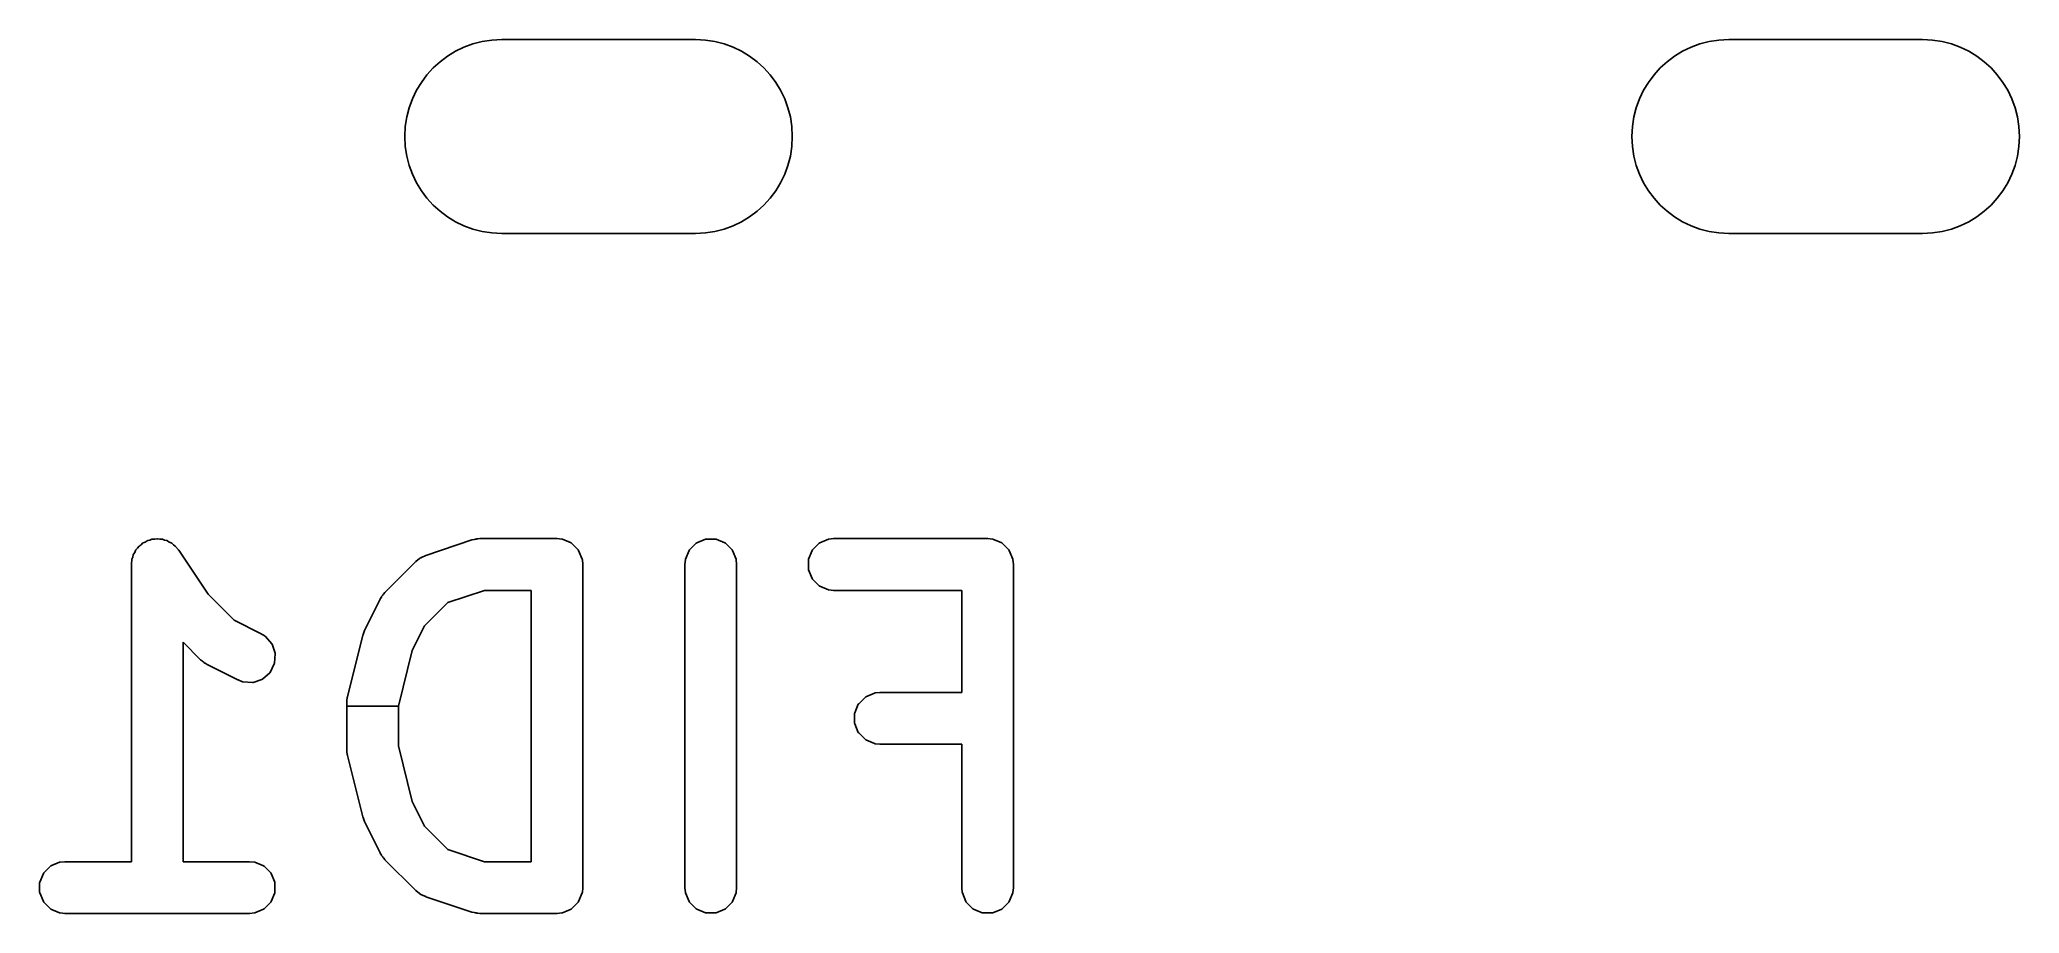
# Model space of a CAD drawing. Header units: millimetres. Extents: x 130.5 to 158.2, y -102.1 to -92.9.
# Drawn here: x 130.47 to 136.6, y -95.58 to -92.88 of the extents above; entities outside this region: 8.
import ezdxf

# ---------------------------------------------------------------- set-up
doc = ezdxf.new("R2010")
doc.units = ezdxf.units.MM
doc.layers.add('B.Silkscreen', color=31, linetype='CONTINUOUS', true_color=0xe8b2a7)

msp = doc.modelspace()

# ---------------------------------------------------------------- linework, layer by layer
at = {"layer": 'B.Silkscreen', "linetype": 'CONTINUOUS'}
for p, q in [((132.5, -92.88), (131.9, -92.88)), ((136.3, -92.88), (135.7, -92.88)), ((131.9, -93.48), (132.5, -93.48)), ((135.7, -93.48), (136.3, -93.48)), ((130.757808, -94.481863), (130.759169, -94.475065)), ((130.759169, -94.475065), (130.759917, -94.473264)), ((130.759917, -94.473264), (130.763731, -94.467566)), ((130.763731, -94.467566), (130.766354, -94.461237)), ((130.766354, -94.461237), (130.767437, -94.459616)), ((130.767437, -94.459616), (130.77234, -94.454711)), ((130.77234, -94.454711), (130.776201, -94.448948)), ((130.776201, -94.448948), (130.777581, -94.447571)), ((130.777581, -94.447571), (130.783284, -94.443768)), ((130.783284, -94.443768), (130.78813, -94.438923)), ((130.78813, -94.438923), (130.789751, -94.43784)), ((130.789751, -94.43784), (130.79616, -94.435184)), ((130.79616, -94.435184), (130.801931, -94.431338)), ((130.801931, -94.431338), (130.803734, -94.430593)), ((130.803734, -94.430593), (130.810458, -94.429262)), ((130.810458, -94.429262), (130.816788, -94.426641)), ((130.816788, -94.426641), (130.818701, -94.42626)), ((130.818701, -94.42626), (130.825638, -94.42626)), ((130.825638, -94.42626), (130.832442, -94.424914)), ((130.832442, -94.424914), (130.834393, -94.424916)), ((130.834393, -94.424916), (130.841113, -94.42626)), ((130.841113, -94.42626), (130.847965, -94.42626)), ((130.847965, -94.42626), (130.849878, -94.42664)), ((130.849878, -94.42664), (130.856287, -94.429294)), ((130.856287, -94.429294), (130.863087, -94.430655)), ((130.863087, -94.430655), (130.864888, -94.431403)), ((130.864888, -94.431403), (130.870584, -94.435217)), ((130.870584, -94.435217), (130.876915, -94.43784)), ((130.876915, -94.43784), (130.878537, -94.438923)), ((130.878537, -94.438923), (130.883444, -94.44383)), ((130.883444, -94.44383), (130.889203, -94.447687)), ((130.889203, -94.447687), (130.890289, -94.448673)), ((130.890289, -94.448673), (130.899509, -94.459931)), ((130.899509, -94.459931), (130.899463, -94.459968)), ((130.899463, -94.459968), (130.899525, -94.460061)), ((130.899525, -94.460061), (130.89958, -94.460017)), ((130.89958, -94.460017), (130.899615, -94.46006)), ((130.899615, -94.46006), (130.899897, -94.460443)), ((130.899897, -94.460443), (130.990737, -94.596704)), ((131.651295, -94.482715), (131.664721, -94.476721)), ((131.664721, -94.476721), (131.665178, -94.476544)), ((131.665178, -94.476544), (131.808034, -94.428925)), ((131.808034, -94.428925), (131.808506, -94.428793)), ((131.808506, -94.428793), (131.815343, -94.427237)), ((131.815343, -94.427237), (131.816788, -94.42664)), ((131.816788, -94.42664), (131.81821, -94.426284)), ((131.81821, -94.426284), (131.820552, -94.426052)), ((131.820552, -94.426052), (131.822845, -94.425532)), ((131.822845, -94.425532), (131.824306, -94.425421)), ((131.824306, -94.425421), (131.825854, -94.42553)), ((131.825854, -94.42553), (131.832843, -94.424843)), ((131.832843, -94.424843), (131.833333, -94.424819)), ((131.833333, -94.424819), (132.071428, -94.424819)), ((132.071428, -94.424819), (132.071918, -94.424843)), ((132.071918, -94.424843), (132.08655, -94.426284)), ((132.08655, -94.426284), (132.087973, -94.426641)), ((132.087973, -94.426641), (132.115009, -94.43784)), ((132.115009, -94.43784), (132.116632, -94.438923)), ((132.116632, -94.438923), (132.137324, -94.459615)), ((132.137324, -94.459615), (132.138407, -94.461238)), ((132.138407, -94.461238), (132.149606, -94.488274)), ((132.46944, -94.488274), (132.480639, -94.461238)), ((132.480639, -94.461238), (132.481722, -94.459615)), ((132.481722, -94.459615), (132.502414, -94.438923)), ((132.502414, -94.438923), (132.504037, -94.43784)), ((132.504037, -94.43784), (132.531073, -94.426641)), ((132.531073, -94.426641), (132.532986, -94.42626)), ((132.532986, -94.42626), (132.56225, -94.42626)), ((132.56225, -94.42626), (132.564163, -94.426641)), ((132.564163, -94.426641), (132.591199, -94.43784)), ((132.591199, -94.43784), (132.592822, -94.438923)), ((132.592822, -94.438923), (132.613514, -94.459615)), ((132.613514, -94.459615), (132.614597, -94.461238)), ((132.614597, -94.461238), (132.625796, -94.488274)), ((132.850393, -94.488274), (132.861592, -94.461238)), ((132.861592, -94.461238), (132.862675, -94.459615)), ((132.862675, -94.459615), (132.883367, -94.438923)), ((132.883367, -94.438923), (132.88499, -94.43784)), ((132.88499, -94.43784), (132.912026, -94.426641)), ((132.912026, -94.426641), (132.913449, -94.426284)), ((132.913449, -94.426284), (132.928081, -94.424843)), ((132.928081, -94.424843), (132.928571, -94.424819)), ((132.928571, -94.424819), (133.404761, -94.424819)), ((133.404761, -94.424819), (133.405251, -94.424843)), ((133.405251, -94.424843), (133.419883, -94.426284)), ((133.419883, -94.426284), (133.421306, -94.426641)), ((133.421306, -94.426641), (133.448342, -94.43784)), ((133.448342, -94.43784), (133.449965, -94.438923)), ((133.449965, -94.438923), (133.470657, -94.459615)), ((133.470657, -94.459615), (133.47174, -94.461238)), ((133.47174, -94.461238), (133.482939, -94.488274)), ((130.753333, -94.504819), (130.753355, -94.504349)), ((130.753333, -95.424819), (130.753333, -94.504819)), ((130.753355, -94.504349), (130.75336, -94.504296)), ((130.75336, -94.504296), (130.753424, -94.504302)), ((130.753372, -94.504173), (130.754798, -94.489697)), ((130.753424, -94.504178), (130.753372, -94.504173)), ((130.753424, -94.504302), (130.753424, -94.504178)), ((130.754798, -94.489697), (130.755154, -94.488274)), ((130.755154, -94.488274), (130.757808, -94.481863)), ((131.538669, -94.591107), (131.633907, -94.495869)), ((131.633907, -94.495869), (131.634271, -94.49554)), ((131.634271, -94.49554), (131.645636, -94.486212)), ((131.645636, -94.486212), (131.646894, -94.485458)), ((131.646894, -94.485458), (131.648635, -94.484736)), ((131.648635, -94.484736), (131.650058, -94.483503)), ((131.650058, -94.483503), (131.651295, -94.482715)), ((132.149606, -94.488274), (132.149963, -94.489697)), ((132.149963, -94.489697), (132.151404, -94.504329)), ((132.151404, -94.504329), (132.151428, -94.504819)), ((132.151428, -94.504819), (132.151428, -95.504819)), ((132.467618, -94.504819), (132.467642, -94.504329)), ((132.467618, -95.504819), (132.467618, -94.504819)), ((132.467642, -94.504329), (132.469083, -94.489697)), ((132.469083, -94.489697), (132.46944, -94.488274)), ((132.625796, -94.488274), (132.626153, -94.489697)), ((132.626153, -94.489697), (132.627594, -94.504329)), ((132.627594, -94.504329), (132.627618, -94.504819)), ((132.627618, -94.504819), (132.627618, -95.504819)), ((132.850012, -94.490187), (132.850393, -94.488274)), ((132.850012, -94.519451), (132.850012, -94.490187)), ((132.850393, -94.521364), (132.850012, -94.519451)), ((132.861592, -94.5484), (132.850393, -94.521364)), ((133.482939, -94.488274), (133.483296, -94.489697)), ((133.483296, -94.489697), (133.484737, -94.504329)), ((133.484737, -94.504329), (133.484761, -94.504819)), ((133.484761, -94.504819), (133.484761, -95.504819)), ((130.990737, -94.596704), (131.0712, -94.677167)), ((131.530502, -94.60102), (131.531757, -94.599028)), ((131.531757, -94.599028), (131.532711, -94.597916)), ((131.532711, -94.597916), (131.533888, -94.596894)), ((131.533888, -94.596894), (131.53834, -94.591471)), ((131.53834, -94.591471), (131.538669, -94.591107)), ((131.846313, -94.584819), (131.733693, -94.622359)), ((131.991428, -94.584819), (131.846313, -94.584819)), ((131.991428, -95.424819), (131.991428, -94.584819)), ((132.862675, -94.550023), (132.861592, -94.5484)), ((132.883367, -94.570715), (132.862675, -94.550023)), ((132.88499, -94.571798), (132.883367, -94.570715)), ((132.912026, -94.582997), (132.88499, -94.571798)), ((132.913449, -94.583354), (132.912026, -94.582997)), ((132.928081, -94.584795), (132.913449, -94.583354)), ((132.928571, -94.584819), (132.928081, -94.584795)), ((133.324761, -94.584819), (132.928571, -94.584819)), ((133.324761, -94.901009), (133.324761, -94.584819)), ((131.476065, -94.707137), (131.523684, -94.611899)), ((131.523684, -94.611899), (131.523924, -94.611472)), ((131.523924, -94.611472), (131.527664, -94.605526)), ((131.527664, -94.605526), (131.52826, -94.604092)), ((131.52826, -94.604092), (131.529013, -94.602836)), ((131.529013, -94.602836), (131.530502, -94.60102)), ((131.733693, -94.622359), (131.660984, -94.695067)), ((131.0712, -94.677167), (131.154824, -94.718979)), ((131.154824, -94.718979), (131.155251, -94.719219)), ((131.155251, -94.719219), (131.167694, -94.727051)), ((131.470148, -94.723045), (131.47036, -94.722448)), ((131.47036, -94.722448), (131.470612, -94.721318)), ((131.470612, -94.721318), (131.472926, -94.715268)), ((131.472926, -94.715268), (131.475096, -94.709196)), ((131.475096, -94.709196), (131.475644, -94.708168)), ((131.475644, -94.708168), (131.475869, -94.707582)), ((131.475869, -94.707582), (131.476065, -94.707137)), ((131.660984, -94.695067), (131.623101, -94.770833)), ((130.96724, -94.799483), (130.913333, -94.745576)), ((130.913333, -94.745576), (130.913333, -95.424819)), ((131.167694, -94.727051), (131.168808, -94.728007)), ((131.168808, -94.728007), (131.187981, -94.750115)), ((131.187981, -94.750115), (131.188947, -94.75181)), ((131.188947, -94.75181), (131.198201, -94.779571)), ((131.198445, -94.781506), (131.196371, -94.810696)), ((131.198201, -94.779571), (131.198445, -94.781506)), ((131.422388, -94.913987), (131.470007, -94.723511)), ((131.470007, -94.723511), (131.470148, -94.723045)), ((131.623101, -94.770833), (131.58, -94.94324)), ((130.967604, -94.799812), (130.96724, -94.799483)), ((130.973028, -94.804264), (130.967604, -94.799812)), ((130.974049, -94.805441), (130.973028, -94.804264)), ((130.975161, -94.806395), (130.974049, -94.805441)), ((130.977148, -94.807646), (130.975161, -94.806395)), ((130.978969, -94.80914), (130.977148, -94.807646)), ((130.980229, -94.809895), (130.978969, -94.80914)), ((130.981669, -94.810491), (130.980229, -94.809895)), ((130.987604, -94.814227), (130.981669, -94.810491)), ((130.988032, -94.814468), (130.987604, -94.814227)), ((131.08327, -94.862087), (130.988032, -94.814468)), ((131.181572, -94.840294), (131.159465, -94.859467)), ((131.182768, -94.838753), (131.181572, -94.840294)), ((131.195856, -94.812578), (131.182768, -94.838753)), ((131.196371, -94.810696), (131.195856, -94.812578)), ((131.083719, -94.862285), (131.08327, -94.862087)), ((131.09745, -94.86754), (131.083719, -94.862285)), ((131.098883, -94.867857), (131.09745, -94.86754)), ((131.128073, -94.869931), (131.098883, -94.867857)), ((131.130008, -94.869687), (131.128073, -94.869931)), ((131.15777, -94.860433), (131.130008, -94.869687)), ((131.159465, -94.859467), (131.15777, -94.860433)), ((133.027847, -94.91403), (133.054883, -94.902831)), ((133.054883, -94.902831), (133.056306, -94.902474)), ((133.056306, -94.902474), (133.070938, -94.901033)), ((133.070938, -94.901033), (133.071428, -94.901009)), ((133.071428, -94.901009), (133.324761, -94.901009)), ((131.42, -94.93339), (131.420024, -94.932901)), ((131.42, -94.94324), (131.42, -94.93339)), ((131.42, -95.076247), (131.42, -94.94324)), ((131.42, -94.94324), (131.58, -94.94324)), ((131.58, -94.94324), (131.42, -94.94324)), ((131.420024, -94.932901), (131.420214, -94.930961)), ((131.420143, -94.929013), (131.420933, -94.923666)), ((131.420143, -94.930478), (131.420143, -94.929013)), ((131.420214, -94.930961), (131.420143, -94.930478)), ((131.420933, -94.923666), (131.421465, -94.918268)), ((131.421465, -94.918268), (131.421819, -94.91685)), ((131.421819, -94.91685), (131.422007, -94.916393)), ((131.422007, -94.916393), (131.422293, -94.914467)), ((131.422293, -94.914467), (131.422388, -94.913987)), ((131.58, -94.94324), (131.58, -95.066396)), ((132.992869, -94.966377), (132.99325, -94.964464)), ((132.992869, -94.995641), (132.992869, -94.966377)), ((132.99325, -94.964464), (133.004449, -94.937428)), ((133.004449, -94.937428), (133.005532, -94.935805)), ((133.005532, -94.935805), (133.026224, -94.915113)), ((133.026224, -94.915113), (133.027847, -94.91403)), ((132.99325, -94.997554), (132.992869, -94.995641)), ((133.004449, -95.02459), (132.99325, -94.997554)), ((133.005532, -95.026213), (133.004449, -95.02459)), ((133.026224, -95.046905), (133.005532, -95.026213)), ((131.420024, -95.076736), (131.42, -95.076247)), ((131.420214, -95.078676), (131.420024, -95.076736)), ((131.420143, -95.07916), (131.420214, -95.078676)), ((131.420143, -95.080624), (131.420143, -95.07916)), ((131.420933, -95.08597), (131.420143, -95.080624)), ((131.421465, -95.091369), (131.420933, -95.08597)), ((131.58, -95.066396), (131.623101, -95.238803)), ((133.027847, -95.047988), (133.026224, -95.046905)), ((133.054883, -95.059187), (133.027847, -95.047988)), ((133.056306, -95.059544), (133.054883, -95.059187)), ((133.070938, -95.060985), (133.056306, -95.059544)), ((133.071428, -95.061009), (133.070938, -95.060985)), ((133.324761, -95.061009), (133.071428, -95.061009)), ((133.324761, -95.504819), (133.324761, -95.061009)), ((131.42182, -95.092789), (131.421465, -95.091369)), ((131.422007, -95.093242), (131.42182, -95.092789)), ((131.422293, -95.09517), (131.422007, -95.093242)), ((131.422388, -95.09565), (131.422293, -95.09517)), ((131.470007, -95.286126), (131.422388, -95.09565)), ((131.623101, -95.238803), (131.660984, -95.31457)), ((131.470149, -95.286593), (131.470007, -95.286126)), ((131.470359, -95.287183), (131.470149, -95.286593)), ((131.470612, -95.288319), (131.470359, -95.287183)), ((131.472939, -95.2944), (131.470612, -95.288319)), ((131.475097, -95.300441), (131.472939, -95.2944)), ((131.475642, -95.301465), (131.475097, -95.300441)), ((131.475868, -95.302053), (131.475642, -95.301465)), ((131.476065, -95.3025), (131.475868, -95.302053)), ((131.523684, -95.397738), (131.476065, -95.3025)), ((131.660984, -95.31457), (131.733693, -95.387279)), ((131.733693, -95.387279), (131.846313, -95.424819)), ((130.481723, -95.459615), (130.502415, -95.438923)), ((130.502415, -95.438923), (130.504038, -95.43784)), ((130.504038, -95.43784), (130.531074, -95.426641)), ((130.531074, -95.426641), (130.532497, -95.426284)), ((130.532497, -95.426284), (130.547129, -95.424843)), ((130.547129, -95.424843), (130.547619, -95.424819)), ((130.547619, -95.424819), (130.753333, -95.424819)), ((130.913333, -95.424819), (131.119047, -95.424819)), ((131.119047, -95.424819), (131.119537, -95.424843)), ((131.119537, -95.424843), (131.134169, -95.426284)), ((131.134169, -95.426284), (131.135592, -95.426641)), ((131.135592, -95.426641), (131.162628, -95.43784)), ((131.162628, -95.43784), (131.164251, -95.438923)), ((131.164251, -95.438923), (131.184943, -95.459615)), ((131.523924, -95.398166), (131.523684, -95.397738)), ((131.527664, -95.404109), (131.523924, -95.398166)), ((131.528258, -95.405541), (131.527664, -95.404109)), ((131.529012, -95.4068), (131.528258, -95.405541)), ((131.530502, -95.408616), (131.529012, -95.4068)), ((131.531757, -95.410609), (131.530502, -95.408616)), ((131.532712, -95.411723), (131.531757, -95.410609)), ((131.533892, -95.412746), (131.532712, -95.411723)), ((131.53834, -95.418166), (131.533892, -95.412746)), ((131.538669, -95.41853), (131.53834, -95.418166)), ((131.633907, -95.513769), (131.538669, -95.41853)), ((131.846313, -95.424819), (131.991428, -95.424819)), ((130.46906, -95.490187), (130.469441, -95.488274)), ((130.46906, -95.519451), (130.46906, -95.490187)), ((130.469441, -95.521364), (130.46906, -95.519451)), ((130.469441, -95.488274), (130.48064, -95.461238)), ((130.48064, -95.461238), (130.481723, -95.459615)), ((131.184943, -95.459615), (131.186026, -95.461238)), ((131.186026, -95.461238), (131.197225, -95.488274)), ((131.197225, -95.488274), (131.197606, -95.490187)), ((131.197606, -95.519451), (131.197225, -95.521364)), ((131.197606, -95.490187), (131.197606, -95.519451)), ((131.634271, -95.514098), (131.633907, -95.513769)), ((131.645636, -95.523426), (131.634271, -95.514098)), ((132.149963, -95.519941), (132.149606, -95.521364)), ((132.151404, -95.505309), (132.149963, -95.519941)), ((132.151428, -95.504819), (132.151404, -95.505309)), ((132.467642, -95.505309), (132.467618, -95.504819)), ((132.469083, -95.519941), (132.467642, -95.505309)), ((132.46944, -95.521364), (132.469083, -95.519941)), ((132.626153, -95.519941), (132.625796, -95.521364)), ((132.627594, -95.505309), (132.626153, -95.519941)), ((132.627618, -95.504819), (132.627594, -95.505309)), ((133.324785, -95.505309), (133.324761, -95.504819)), ((133.326226, -95.519941), (133.324785, -95.505309)), ((133.326583, -95.521364), (133.326226, -95.519941)), ((133.483296, -95.519941), (133.482939, -95.521364)), ((133.484737, -95.505309), (133.483296, -95.519941)), ((133.484761, -95.504819), (133.484737, -95.505309)), ((130.48064, -95.5484), (130.469441, -95.521364)), ((130.481723, -95.550023), (130.48064, -95.5484)), ((130.502415, -95.570715), (130.481723, -95.550023)), ((130.504038, -95.571798), (130.502415, -95.570715)), ((130.531074, -95.582997), (130.504038, -95.571798)), ((131.162628, -95.571798), (131.135592, -95.582997)), ((131.164251, -95.570715), (131.162628, -95.571798)), ((131.184943, -95.550023), (131.164251, -95.570715)), ((131.186026, -95.5484), (131.184943, -95.550023)), ((131.197225, -95.521364), (131.186026, -95.5484)), ((131.646895, -95.524181), (131.645636, -95.523426)), ((131.648636, -95.524902), (131.646895, -95.524181)), ((131.650057, -95.526134), (131.648636, -95.524902)), ((131.651295, -95.526923), (131.650057, -95.526134)), ((131.664721, -95.532917), (131.651295, -95.526923)), ((131.665178, -95.533094), (131.664721, -95.532917)), ((131.808034, -95.580713), (131.665178, -95.533094)), ((131.808507, -95.580846), (131.808034, -95.580713)), ((131.815347, -95.5824), (131.808507, -95.580846)), ((132.115009, -95.571798), (132.087973, -95.582997)), ((132.116632, -95.570715), (132.115009, -95.571798)), ((132.137324, -95.550023), (132.116632, -95.570715)), ((132.138407, -95.5484), (132.137324, -95.550023)), ((132.149606, -95.521364), (132.138407, -95.5484)), ((132.480639, -95.5484), (132.46944, -95.521364)), ((132.481722, -95.550023), (132.480639, -95.5484)), ((132.502414, -95.570715), (132.481722, -95.550023)), ((132.504037, -95.571798), (132.502414, -95.570715)), ((132.531073, -95.582997), (132.504037, -95.571798)), ((132.591199, -95.571798), (132.564163, -95.582997)), ((132.592822, -95.570715), (132.591199, -95.571798)), ((132.613514, -95.550023), (132.592822, -95.570715)), ((132.614597, -95.5484), (132.613514, -95.550023)), ((132.625796, -95.521364), (132.614597, -95.5484)), ((133.337782, -95.5484), (133.326583, -95.521364)), ((133.338865, -95.550023), (133.337782, -95.5484)), ((133.359557, -95.570715), (133.338865, -95.550023)), ((133.36118, -95.571798), (133.359557, -95.570715)), ((133.388216, -95.582997), (133.36118, -95.571798)), ((133.448342, -95.571798), (133.421306, -95.582997)), ((133.449965, -95.570715), (133.448342, -95.571798)), ((133.470657, -95.550023), (133.449965, -95.570715)), ((133.47174, -95.5484), (133.470657, -95.550023)), ((133.482939, -95.521364), (133.47174, -95.5484)), ((130.532497, -95.583354), (130.531074, -95.582997)), ((130.547129, -95.584795), (130.532497, -95.583354)), ((130.547619, -95.584819), (130.547129, -95.584795)), ((131.119047, -95.584819), (130.547619, -95.584819)), ((131.119537, -95.584795), (131.119047, -95.584819)), ((131.134169, -95.583354), (131.119537, -95.584795)), ((131.135592, -95.582997), (131.134169, -95.583354)), ((131.816786, -95.582997), (131.815347, -95.5824)), ((131.818211, -95.583354), (131.816786, -95.582997)), ((131.820555, -95.583584), (131.818211, -95.583354)), ((131.822843, -95.584105), (131.820555, -95.583584)), ((131.824308, -95.584217), (131.822843, -95.584105)), ((131.825856, -95.584106), (131.824308, -95.584217)), ((131.832843, -95.584795), (131.825856, -95.584106)), ((131.833333, -95.584819), (131.832843, -95.584795)), ((132.071428, -95.584819), (131.833333, -95.584819)), ((132.071918, -95.584795), (132.071428, -95.584819)), ((132.08655, -95.583354), (132.071918, -95.584795)), ((132.087973, -95.582997), (132.08655, -95.583354)), ((132.532986, -95.583378), (132.531073, -95.582997)), ((132.56225, -95.583378), (132.532986, -95.583378)), ((132.564163, -95.582997), (132.56225, -95.583378)), ((133.390129, -95.583378), (133.388216, -95.582997)), ((133.419393, -95.583378), (133.390129, -95.583378)), ((133.421306, -95.582997), (133.419393, -95.583378)), ((132.5, -101.52), (131.9, -101.52)), ((136.3, -101.52), (135.7, -101.52)), ((131.9, -102.12), (132.5, -102.12)), ((135.7, -102.12), (136.3, -102.12))]:
    msp.add_line(p, q, dxfattribs=at)
at = {"layer": 'B.Silkscreen'}
for centre, start, end in [((131.9, -93.18), 90, 270), ((132.5, -93.18), 270, 450), ((135.7, -93.18), 90, 270), ((136.3, -93.18), 270, 450), ((131.9, -101.82), 90, 270), ((132.5, -101.82), 270, 450), ((135.7, -101.82), 90, 270), ((136.3, -101.82), 270, 450)]:
    msp.add_arc(centre, 0.3, start, end, dxfattribs=at)

doc.saveas('drawing.dxf')
